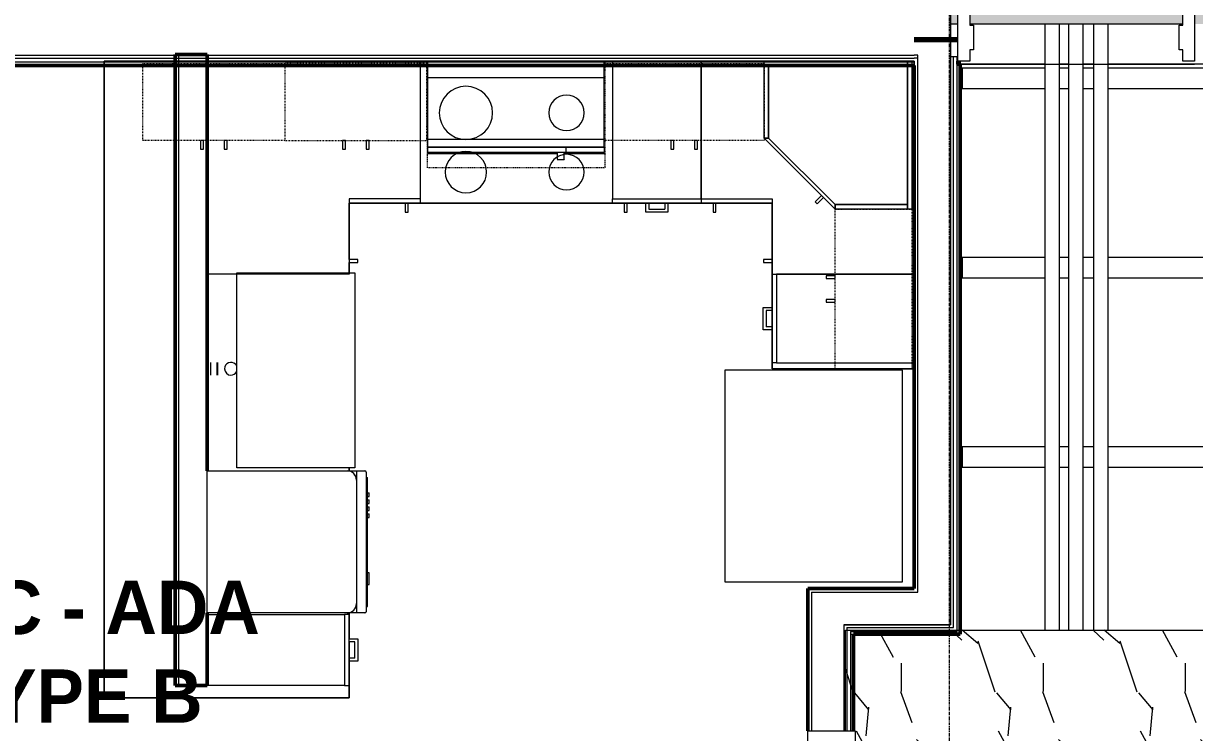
# Model space of a CAD drawing. Header units: inches. Extents: x -4218 to -1830, y 9767 to 12426.
# Drawn here: x -3637.8 to -3439.9, y 11009.2 to 11129.1 of the extents above; entities that cross this region are included whole.
import ezdxf

# ---------------------------------------------------------------- set-up
doc = ezdxf.new("R2010")
doc.units = ezdxf.units.IN
doc.header["$MEASUREMENT"] = 0
for name, pattern in [('Dash', [0.25, 0.125, -0.125]), ('Grid Line 1_2_', [0.875, 0.5, -0.125, 0.125, -0.125]), ('Overhead', [0.15625, 0.09375, -0.0625])]:
    doc.linetypes.add(name, pattern=pattern)
for name, color, linetype, lineweight in [('0-1', 7, 'Continuous', 5), ('0-2', 10, 'Continuous', 9), ('A-AREA-IDEN', 2, 'Continuous', 9), ('A-CLNG-1', 252, 'Continuous', 9), ('A-CLNG-2', 10, 'Continuous', 9), ('A-CLNG-3', 253, 'Continuous', 9), ('A-CLNG-PATT-1', 71, 'Continuous', 13), ('A-DOOR-1', 10, 'Continuous', 9), ('A-DOOR-2', 50, 'Continuous', 20), ('A-DOOR-FRAM-3', 50, 'Continuous', 20), ('A-FLOR-4', 192, 'Continuous', 9), ('A-WALL-1', 7, 'Continuous', 50), ('A-WALL-2', 250, 'Continuous', 13), ('A-WALL-4', 252, 'Continuous', 9), ('A-WALL-5', 253, 'Continuous', 9), ('A-WALL-7', 113, 'Continuous', 9), ('I-WALL-1', 7, 'Continuous', 50), ('I-WALL-2', 10, 'Continuous', 9), ('I-WALL-3', 252, 'Continuous', 9), ('I-WALL-4', 253, 'Continuous', 9), ('P-PIPE-1', 10, 'Continuous', 9), ('P-PIPE-2', 252, 'Continuous', 9), ('P-SANR-FIXT-1', 10, 'Continuous', 9), ('P-SANR-FIXT-2', 252, 'Continuous', 9), ('Q-CASE', 31, 'Continuous', 9), ('Q-CASE-1', 252, 'Continuous', 9), ('Q-CASE-2', 10, 'Continuous', 9), ('Q-CASE-3', 253, 'Continuous', 9), ('Q-CASE-4', 252, 'Dash', 9), ('Q-CASE-6', 254, 'Dash', 9), ('Q-CASE-7', 253, 'Dash', 9), ('Q-CASE-8', 254, 'Continuous', 9), ('Q-SPCQ-1', 10, 'Continuous', 9), ('Q-SPCQ-2', 91, 'Overhead', 9), ('S-BEAM', 12, 'Continuous', 9), ('S-GRID-1', 1, 'Grid Line 1_2_', 9)]:
    doc.layers.add(name, color=color, linetype=linetype, lineweight=lineweight)
doc.styles.add('Century Gothic_B', font='GOTHICB.TTF', dxfattribs={"height": 9})

# ---------------------------------------------------------------- blocks, each defined once
blk = doc.blocks.new('Refrigerator_-_Side-by-Side_6047 - 36_ X 30_-345559-BACKGROUND - RCP - 1ST FLOOR')
at = {"layer": 'Q-SPCQ-1'}
for p, q in [((17.87, 14.42), (-17.88, 14.42)), ((-17.88, 14.42), (-17.88, -15.58)), ((17.87, -15.58), (17.87, 14.42)), ((-17.88, -15.58), (17.87, -15.58))]:
    blk.add_line(p, q, dxfattribs=at)
blk = doc.blocks.new('Range - 24_ x 30_-2320547-BACKGROUND - RCP - 1ST FLOOR')
at = {"layer": 'Q-SPCQ-1'}
blk.add_line((0, 22), (30, 22), dxfattribs=at)
for centre, radius, start, end in [((6.5, 16), 4.5, 360, 180), ((23.5, 16), 3, 360, 180), ((6.5, 16), 4.5, 180, 360), ((23.5, 16), 3, 180, 0), ((6.5, 6), 3.5, 360, 180), ((23.5, 6), 3, 360, 180), ((6.5, 6), 3.5, 180, 0), ((23.5, 6), 3, 180, 360)]:
    blk.add_arc(centre, radius, start, end, dxfattribs=at)
blk = doc.blocks.new('Dishwasher_15404 - 34_ counter-547918-BACKGROUND - RCP - 1ST FLOOR')
at = {"layer": 'Q-SPCQ-1'}
for p, q in [((0, 24), (23.68, 24)), ((0, 0), (0, 24)), ((23.68, 24), (25.25, 24)), ((25.25, 24), (26.68, 24)), ((25.25, 24), (25.25, 22.43)), ((26.87, 23.8), (26.87, 0.2)), ((25.25, 22.43), (25.25, 1.57)), ((26.87, 22.91), (27.12, 22.91)), ((27.12, 21.39), (27.12, 22.91)), ((27.12, 20.19), (27.12, 21.39)), ((27.12, 20.28), (27.37, 20.28)), ((27.12, 3.81), (27.12, 20.19)), ((27.37, 19.69), (27.37, 20.28)), ((27.12, 19.69), (27.37, 19.69)), ((27.12, 19.1), (27.37, 19.1)), ((27.12, 18.51), (27.37, 18.51)), ((27.12, 17.92), (27.37, 17.92)), ((27.37, 17.33), (27.37, 17.92)), ((27.37, 18.51), (27.37, 19.1)), ((27.12, 17.33), (27.37, 17.33)), ((27.12, 16.74), (27.37, 16.74)), ((27.12, 16.15), (27.37, 16.15)), ((27.37, 16.15), (27.37, 16.74)), ((27.37, 6.79), (27.12, 6.79)), ((27.37, 5.81), (27.37, 6.79)), ((27.12, 4.82), (27.37, 4.82)), ((27.37, 4.82), (27.37, 5.81)), ((27.12, 2.61), (27.12, 3.81)), ((27.12, 1.09), (27.12, 2.61)), ((23.68, 0), (0, 0)), ((25.25, 1.57), (25.25, 0)), ((26.87, 1.09), (27.12, 1.09)), ((25.25, 0), (23.68, 0)), ((26.68, 0), (25.25, 0))]:
    blk.add_line(p, q, dxfattribs=at)
for centre, radius, start, end in [((23.68, 22.43), 1.57, 360, 90), ((26.68, 23.8), 0.197, 360, 90), ((23.68, 22.43), 1.57, 32.077, 42.3359), ((23.68, 22.43), 1.57, 17.8182, 27.5266), ((23.68, 22.43), 1.57, 360, 13.6425), ((23.68, 1.57), 1.57, 270, 360), ((23.68, 1.57), 1.57, 317.6641, 327.923), ((23.68, 1.57), 1.57, 332.4734, 342.1818), ((23.68, 1.57), 1.57, 346.3575, 360), ((26.68, 0.2), 0.197, 270, 360), ((26.68, 0.2), 0.197, 270, 345)]:
    blk.add_arc(centre, radius, start, end, dxfattribs=at)
blk = doc.blocks.new('300 Series Wall Hung Cabinet_302 - 27_ X 36_-V115-BACKGROUND - RCP - 1ST FLOOR')
at = {"layer": 'Q-CASE-1'}
for p, q in [((-1.76, 14.69), (-2.25, 14.69)), ((-2.25, 14.69), (-2.25, 13.19)), ((-1.76, 13.19), (-1.76, 14.69)), ((2.24, 14.69), (1.75, 14.69)), ((1.75, 14.69), (1.75, 13.19)), ((2.24, 13.19), (2.24, 14.69)), ((-2.25, 13.19), (-1.76, 13.19)), ((1.75, 13.19), (2.24, 13.19))]:
    blk.add_line(p, q, dxfattribs=at)
at = {"layer": 'Q-CASE-4'}
for p, q in [((-13.5, 0.19), (-13.5, 13.19)), ((-13.5, 13.19), (13.5, 13.19)), ((13.5, 13.19), (13.5, 0.19))]:
    blk.add_line(p, q, dxfattribs=at)
at = {"layer": 'Q-CASE-7'}
blk.add_line((13.5, 0.19), (-13.5, 0.19), dxfattribs=at)
blk = doc.blocks.new('30quot_MicrowaveVent_11166 - 70cm miele oven-V116-BACKGROUND - RCP - 1ST FLOOR')
at = {"layer": 'Q-CASE-1'}
for p, q in [((-14.2, -0.74), (-14.2, -13.23)), ((15.68, -13.23), (15.68, -0.74)), ((-14.2, -13.23), (-14.2, -14.49)), ((15.68, -13.23), (-14.2, -13.23)), ((15.68, -14.49), (15.68, -13.23)), ((-14.2, -14.49), (15.68, -14.49)), ((9.18, -14.61), (-14.2, -14.61)), ((-14.2, -14.61), (-14.2, -15.39)), ((-14.2, -15.39), (-14.2, -15.48)), ((-14.2, -15.39), (9.18, -15.39)), ((-14.2, -15.48), (-14.2, -15.6)), ((-14.2, -15.6), (7.69, -15.6)), ((7.69, -15.39), (7.69, -16.55)), ((8.88, -16.6), (8.88, -15.39)), ((8.88, -15.6), (15.68, -15.6)), ((9.18, -14.61), (9.18, -15.39)), ((15.68, -14.61), (9.18, -14.61)), ((9.18, -14.61), (9.18, -15.39)), ((9.18, -15.39), (15.68, -15.39)), ((15.68, -14.61), (15.68, -15.39)), ((15.68, -15.48), (15.68, -15.39)), ((15.68, -15.6), (15.68, -15.48)), ((7.69, -16.55), (7.69, -16.55)), ((7.69, -16.6), (8.88, -16.6)), ((8.88, -16.55), (8.88, -16.6))]:
    blk.add_line(p, q, dxfattribs=at)
at = {"layer": 'Q-CASE-3'}
for p, q in [((-14.2, -0.37), (-14.2, -0.74)), ((15.68, -0.74), (15.68, -0.37))]:
    blk.add_line(p, q, dxfattribs=at)
at = {"layer": 'Q-CASE-8'}
for p, q in [((-14.2, 0), (-14.2, -0.37)), ((15.68, 0), (-14.2, 0)), ((15.68, -0.37), (15.68, 0))]:
    blk.add_line(p, q, dxfattribs=at)
blk = doc.blocks.new('Single Door 1 Drawer 211 - 211 Base Cabinet Single Door1 Drawer 15_-2709781-BACKGROUND - RCP - 1ST FLOOR')
at = {"layer": 'Q-CASE-2'}
for p, q in [((-11.26, 24), (3.74, 24)), ((-11.26, 23.25), (-11.26, 24)), ((-5.64, 24), (-5.64, 25.5)), ((-5.64, 25.5), (-1.89, 25.5)), ((-5.64, 24), (-5.14, 24)), ((-2.39, 25), (-5.14, 25)), ((-5.14, 24), (-5.14, 25)), ((-2.39, 24), (-2.39, 25)), ((-1.89, 24), (-2.39, 24)), ((-1.89, 25.5), (-1.89, 24)), ((1.73, 25.5), (1.24, 25.5)), ((1.24, 25.5), (1.24, 24)), ((1.24, 24), (1.73, 24)), ((1.73, 24), (1.73, 25.5)), ((3.74, 24), (3.74, 23.25)), ((3.74, 23.25), (-11.26, 23.25)), ((-11.26, 23.25), (-11.26, 0)), ((3.74, 0), (3.74, 23.25)), ((-11.26, 0), (3.74, 0))]:
    blk.add_line(p, q, dxfattribs=at)
blk = doc.blocks.new('300 Series Wall Hung Cabinet_302 - 27_ X 36_-V117-BACKGROUND - RCP - 1ST FLOOR')
at = {"layer": 'Q-CASE-1'}
for p, q in [((-1.76, 14.69), (-2.25, 14.69)), ((-2.25, 14.69), (-2.25, 13.19)), ((-1.76, 13.19), (-1.76, 14.69)), ((2.24, 14.69), (1.75, 14.69)), ((1.75, 14.69), (1.75, 13.19)), ((2.24, 13.19), (2.24, 14.69)), ((-2.25, 13.19), (-1.76, 13.19)), ((1.75, 13.19), (2.24, 13.19))]:
    blk.add_line(p, q, dxfattribs=at)
at = {"layer": 'Q-CASE-4'}
for p, q in [((-13.5, 0.55), (-13.5, 13.19)), ((-13.5, 13.19), (13.5, 13.19)), ((13.5, 13.19), (13.5, 0.55))]:
    blk.add_line(p, q, dxfattribs=at)
at = {"layer": 'Q-CASE-6'}
blk.add_line((13.5, 0.19), (-13.5, 0.19), dxfattribs=at)
at = {"layer": 'Q-CASE-7'}
for p, q in [((-13.5, 0.19), (-13.5, 0.55)), ((13.5, 0.55), (13.5, 0.19))]:
    blk.add_line(p, q, dxfattribs=at)
blk = doc.blocks.new('300 Series Wall Hung Cabinet_302 - 24_ X 36_-V118-BACKGROUND - RCP - 1ST FLOOR')
at = {"layer": 'Q-CASE-1'}
for p, q in [((-1.76, -13.19), (-2.25, -13.19)), ((-2.25, -13.19), (-2.25, -14.69)), ((-1.76, -14.69), (-1.76, -13.19)), ((2.24, -13.19), (1.75, -13.19)), ((1.75, -13.19), (1.75, -14.69)), ((2.24, -14.69), (2.24, -13.19)), ((-2.25, -14.69), (-1.76, -14.69)), ((1.75, -14.69), (2.24, -14.69))]:
    blk.add_line(p, q, dxfattribs=at)
at = {"layer": 'Q-CASE-4'}
for p, q in [((-12, -0.55), (-12, -13.19)), ((12, -13.19), (12, -0.55)), ((-12, -13.19), (12, -13.19))]:
    blk.add_line(p, q, dxfattribs=at)
at = {"layer": 'Q-CASE-6'}
blk.add_line((12, -0.19), (-12, -0.19), dxfattribs=at)
at = {"layer": 'Q-CASE-7'}
for p, q in [((-12, -0.19), (-12, -0.55)), ((12, -0.55), (12, -0.19))]:
    blk.add_line(p, q, dxfattribs=at)
blk = doc.blocks.new('Base Cabinet 4 Drawer 254 - Base Cabinet 4 Drawer 254 15_-2584595-BACKGROUND - RCP - 1ST FLOOR')
at = {"layer": 'Q-CASE-2'}
for p, q in [((-6.76, 24), (8.24, 24)), ((-6.76, 23.25), (-6.76, 24)), ((-1.14, 24), (-1.14, 25.5)), ((-1.14, 25.5), (2.61, 25.5)), ((-1.14, 24), (-0.64, 24)), ((2.11, 25), (-0.64, 25)), ((-0.64, 24), (-0.64, 25)), ((2.11, 24), (2.11, 25)), ((2.61, 24), (2.11, 24)), ((2.61, 25.5), (2.61, 24)), ((8.24, 24), (8.24, 23.25)), ((8.24, 23.25), (-6.76, 23.25)), ((-6.76, 23.25), (-6.76, 0)), ((8.24, 0), (8.24, 23.25)), ((-6.76, 0), (8.24, 0))]:
    blk.add_line(p, q, dxfattribs=at)
blk = doc.blocks.new('Base Cabinet 3 Drawer 230 - Base Cabinet 3 Drawer 230 12_-2554963-BACKGROUND - RCP - 1ST FLOOR')
at = {"layer": 'Q-CASE-2'}
for p, q in [((-5.26, -23.25), (-5.26, 0)), ((-5.26, 0), (6.74, 0)), ((6.74, 0), (6.74, -23.25)), ((-5.26, -23.25), (-5.26, -24)), ((6.74, -23.25), (-5.26, -23.25)), ((6.74, -24), (6.74, -23.25)), ((-5.26, -24), (6.74, -24)), ((-0.64, -24), (-1.14, -24)), ((-1.14, -25.5), (-1.14, -24)), ((2.61, -25.5), (-1.14, -25.5)), ((-0.64, -25), (-0.64, -24)), ((-0.64, -25), (2.11, -25)), ((2.11, -25), (2.11, -24)), ((2.11, -24), (2.61, -24)), ((2.61, -24), (2.61, -25.5))]:
    blk.add_line(p, q, dxfattribs=at)
blk = doc.blocks.new('308 - 308-V119-BACKGROUND - RCP - 1ST FLOOR')
at = {"layer": 'Q-CASE'}
for p, q in [((-12, 13.19), (0, 25.19)), ((0, 24.44), (-11.25, 13.19)), ((0, 25.19), (0, 24.44)), ((-11.25, 13.19), (-12, 13.19))]:
    blk.add_line(p, q, dxfattribs=at)
at = {"layer": 'Q-CASE-1'}
for p, q in [((-11.25, 13.19), (0, 24.44)), ((0, 25.19), (12.25, 25.19)), ((0, 24.44), (0, 25.19)), ((0, 24.44), (12.25, 24.44)), ((12.25, 24.44), (0, 24.44)), ((12.25, 25.19), (12.25, 24.44)), ((12.25, 0.94), (12.25, 25.19)), ((12.25, 24.44), (12.25, 0.94)), ((-10.76, 16.55), (-11.11, 16.2)), ((-11.11, 16.2), (-10.05, 15.14)), ((-9.7, 15.49), (-10.76, 16.55)), ((-12, 13.19), (-11.25, 13.19)), ((-12, 0.94), (-12, 13.19)), ((-11.25, 0.94), (-11.25, 13.19)), ((-11.25, 13.19), (-11.25, 0.94)), ((-11.25, 0.94), (-12, 0.94)), ((-12, 0.19), (-12, 0.94)), ((-12, 0.94), (12.26, 0.94)), ((12.25, 0.94), (-11.25, 0.94))]:
    blk.add_line(p, q, dxfattribs=at)
at = {"layer": 'Q-CASE-3'}
for p, q in [((12.26, 25.19), (12.62, 25.19)), ((12.26, 0.19), (-12, 0.19)), ((12.62, 0.94), (12.26, 0.94)), ((12.26, 0.94), (12.62, 0.94))]:
    blk.add_line(p, q, dxfattribs=at)
at = {"layer": 'Q-CASE-8'}
for p, q in [((12.62, 25.19), (13, 25.19)), ((13, 25.19), (13, 0.94)), ((12.62, 0.19), (12.26, 0.19)), ((13, 0.94), (12.62, 0.94)), ((12.62, 0.94), (13, 0.94)), ((12.88, 0.19), (12.62, 0.19)), ((13, 0.19), (12.91, 0.19)), ((13, 0.94), (13, 0.19))]:
    blk.add_line(p, q, dxfattribs=at)
blk = doc.blocks.new('kitchen_faucet_14143 - kitchen_faucet_14143-V120-BACKGROUND - RCP - 1ST FLOOR')
at = {"layer": 'P-SANR-FIXT-2'}
for p, q in [((2.26, 1.05), (2.26, 1.08)), ((2.26, -0.28), (2.26, 1.05)), ((2.34, 1.08), (2.34, 1.05)), ((2.34, 1.05), (2.34, -1.08)), ((3.44, 0.94), (3.44, 1.08)), ((3.44, -1.08), (3.44, 0.91)), ((2.26, -1.08), (2.26, -0.28))]:
    blk.add_line(p, q, dxfattribs=at)
at = {"layer": 'P-SANR-FIXT-2', "flags": 128}
blk.add_lwpolyline([(-1, 0.62), (-0.96, 0.61), (-0.92, 0.6)], dxfattribs=at)
at = {"layer": 'P-SANR-FIXT-2'}
for start, end in [(150, 159.9003), (90, 150), (225, 0), (0, 90), (200.0997, 225)]:
    blk.add_arc((0, 0), 1.08, start, end, dxfattribs=at)
blk = doc.blocks.new('Stainless Steel Farmhous Kitchen Sink - Stainless Steel Farmhous Kitchen Sink-V57-BACKGROUND - RCP - 1ST FLOOR')
at = {"layer": 'P-SANR-FIXT-1'}
for p, q in [((-33, 22.2), (0, 22.2)), ((-33, 2.25), (-33, 22.2)), ((0, 22.2), (0, 2.25)), ((0, 2.25), (-33, 2.25))]:
    blk.add_line(p, q, dxfattribs=at)
blk = doc.blocks.new('Base Cabinet Corner 197 - Base Cabinet Corner 197-2569781-BACKGROUND - RCP - 1ST FLOOR')
at = {"layer": 'Q-CASE-2'}
for p, q in [((0.74, 36), (-23.26, 36)), ((-23.26, 36), (-23.26, 0)), ((0.74, 23.25), (0.74, 36)), ((0.74, 24), (0.74, 36)), ((0.73, 34), (0.73, 33.51)), ((2.23, 34), (0.73, 34)), ((2.23, 33.51), (2.23, 34)), ((0.73, 33.51), (2.23, 33.51)), ((12.74, 24), (0.74, 24)), ((0.74, 23.25), (0.74, 24)), ((10.73, 25.5), (10.24, 25.5)), ((10.24, 25.5), (10.24, 24)), ((10.24, 24), (10.73, 24)), ((10.73, 24), (10.73, 25.5)), ((12.74, 0), (12.74, 24)), ((12.74, 23.25), (0.74, 23.25)), ((-23.26, 0), (12.74, 0))]:
    blk.add_line(p, q, dxfattribs=at)
blk = doc.blocks.new('Base Cabinet Corner 197 - Base Cabinet Corner 197-2565125-BACKGROUND - RCP - 1ST FLOOR')
at = {"layer": 'Q-CASE-2'}
for p, q in [((-23.26, 0), (12.74, 0)), ((-23.26, -36), (-23.26, 0)), ((12.74, 0), (12.74, -24)), ((0.74, -23.25), (0.74, -36)), ((12.74, -23.25), (0.74, -23.25)), ((0.74, -23.25), (0.74, -24)), ((0.74, -24), (0.74, -36)), ((12.74, -24), (0.74, -24)), ((10.73, -24), (10.24, -24)), ((10.24, -24), (10.24, -25.5)), ((10.24, -25.5), (10.73, -25.5)), ((10.73, -25.5), (10.73, -24)), ((2.23, -33.51), (0.73, -33.51)), ((0.73, -33.51), (0.73, -34)), ((2.23, -34), (2.23, -33.51)), ((0.73, -34), (2.23, -34)), ((0.74, -36), (-23.26, -36))]:
    blk.add_line(p, q, dxfattribs=at)
blk = doc.blocks.new('300 Series Wall Hung Cabinet_302 - 24_ X 36_-V121-BACKGROUND - RCP - 1ST FLOOR')
at = {"layer": 'Q-CASE-1'}
for p, q in [((-1.76, 14.69), (-2.25, 14.69)), ((-2.25, 14.69), (-2.25, 13.19)), ((-1.76, 13.19), (-1.76, 14.69)), ((-2.25, 13.19), (-1.76, 13.19))]:
    blk.add_line(p, q, dxfattribs=at)
at = {"layer": 'Q-CASE-3'}
for p, q in [((2.24, 14.69), (1.75, 14.69)), ((1.75, 14.69), (1.75, 13.19)), ((2.24, 13.19), (2.24, 14.69)), ((1.75, 13.19), (2.24, 13.19))]:
    blk.add_line(p, q, dxfattribs=at)
at = {"layer": 'Q-CASE-4'}
for p, q in [((-12, 0.55), (-12, 13.19)), ((-12, 13.19), (1.12, 13.19)), ((6.5, 13.19), (10.39, 13.19)), ((10.47, 13.19), (12, 13.19)), ((12, 13.19), (12, 0.55))]:
    blk.add_line(p, q, dxfattribs=at)
at = {"layer": 'Q-CASE-6'}
for p, q in [((1.12, 0.19), (-12, 0.19)), ((6.5, 0.19), (1.12, 0.19)), ((12, 0.19), (6.5, 0.19))]:
    blk.add_line(p, q, dxfattribs=at)
at = {"layer": 'Q-CASE-7'}
for p, q in [((1.12, 13.19), (6.5, 13.19)), ((-12, 0.19), (-12, 0.55)), ((12, 0.55), (12, 0.19))]:
    blk.add_line(p, q, dxfattribs=at)
blk = doc.blocks.new('Range_Hood_386 - 30_ Wide-2877133-BACKGROUND - RCP - 1ST FLOOR')
at = {"layer": 'Q-SPCQ-2'}
for p, q in [((-15, 12), (15, 12)), ((-15, 11.63), (-15, 12)), ((15, 12), (15, 11.63)), ((-15, 11.26), (-15, 11.63)), ((-15, -6), (-15, 11.26)), ((15, 11.63), (15, 11.26)), ((15, 11.26), (15, -6)), ((15, -6), (-15, -6))]:
    blk.add_line(p, q, dxfattribs=at)
blk = doc.blocks.new('CTR - 1st Phase - Unit Layouts_rvt-1-BACKGROUND - RCP - 1ST FLOOR')
at = {"layer": 'A-WALL-1'}
for p, q in [((-3612.17, 11017.18), (-3612.17, 11123.81)), ((-3612.17, 11123.81), (-3606.8, 11123.81)), ((-3606.8, 11123.81), (-3606.8, 11053.43)), ((-3606.8, 11029.43), (-3606.8, 11017.18)), ((-3606.8, 11017.18), (-3612.17, 11017.18))]:
    blk.add_line(p, q, dxfattribs=at)
at = {"layer": 'A-WALL-2'}
blk.add_line((-3611.55, 11017.18), (-3611.55, 11123.81), dxfattribs=at)
at = {"layer": 'A-WALL-4'}
for p, q in [((-3612.17, 11017.18), (-3612.17, 11121.94)), ((-3606.8, 11121.94), (-3606.8, 11053.43)), ((-3606.8, 11029.43), (-3606.8, 11017.18)), ((-3612.17, 11017.18), (-3606.8, 11017.18))]:
    blk.add_line(p, q, dxfattribs=at)
at = {"layer": 'A-WALL-5'}
for p, q in [((-3612.17, 11123.81), (-3606.8, 11123.81)), ((-3612.17, 11121.94), (-3612.17, 11123.81)), ((-3606.8, 11123.81), (-3606.8, 11121.94))]:
    blk.add_line(p, q, dxfattribs=at)
at = {"layer": 'A-WALL-7'}
for p, q in [((-3612.17, 11122.68), (-3624.17, 11122.68)), ((-3624.17, 11122.68), (-3624.17, 11121.94)), ((-3624.17, 11121.94), (-3624.17, 11122.68)), ((-3624.17, 11122.68), (-3612.17, 11122.68)), ((-3606.8, 11122.68), (-3612.17, 11122.68)), ((-3612.17, 11122.68), (-3606.8, 11122.68)), ((-3487.3, 11122.68), (-3606.8, 11122.68)), ((-3606.8, 11122.68), (-3487.3, 11122.68)), ((-3487.3, 11121.94), (-3487.3, 11122.68)), ((-3487.3, 11122.68), (-3487.3, 11121.94)), ((-3624.17, 11121.94), (-3624.17, 11015.09)), ((-3624.17, 11015.09), (-3624.17, 11121.94)), ((-3487.3, 11070.68), (-3487.3, 11121.94)), ((-3487.3, 11121.94), (-3487.3, 11070.68)), ((-3582.8, 11089.17), (-3582.8, 11098.68)), ((-3582.8, 11098.68), (-3573.3, 11098.68)), ((-3573.3, 11098.68), (-3582.8, 11098.68)), ((-3582.8, 11098.68), (-3582.8, 11089.17)), ((-3573.3, 11098.68), (-3572.81, 11098.68)), ((-3572.81, 11098.68), (-3536.29, 11098.68)), ((-3536.29, 11098.68), (-3572.81, 11098.68)), ((-3536.29, 11098.68), (-3535.8, 11098.68)), ((-3535.8, 11098.68), (-3532.67, 11098.68)), ((-3532.67, 11098.68), (-3535.8, 11098.68)), ((-3532.67, 11098.68), (-3532.17, 11098.68)), ((-3532.17, 11098.68), (-3529.42, 11098.68)), ((-3529.42, 11098.68), (-3532.17, 11098.68)), ((-3529.42, 11098.68), (-3528.92, 11098.68)), ((-3528.92, 11098.68), (-3521.29, 11098.68)), ((-3521.29, 11098.68), (-3528.92, 11098.68)), ((-3521.29, 11098.68), (-3520.8, 11098.68)), ((-3520.8, 11098.68), (-3511.3, 11098.68)), ((-3511.3, 11098.68), (-3520.8, 11098.68)), ((-3511.3, 11098.68), (-3511.3, 11089.17)), ((-3511.3, 11089.17), (-3511.3, 11098.68)), ((-3582.8, 11086.93), (-3582.8, 11088.68)), ((-3582.8, 11088.68), (-3582.8, 11086.93)), ((-3511.3, 11088.68), (-3511.3, 11081.06)), ((-3511.3, 11081.06), (-3511.3, 11088.68)), ((-3511.3, 11081.06), (-3511.3, 11080.56)), ((-3511.3, 11080.56), (-3511.3, 11077.81)), ((-3511.3, 11077.81), (-3511.3, 11080.56)), ((-3511.3, 11077.81), (-3511.3, 11077.31)), ((-3511.3, 11077.31), (-3511.3, 11071.68)), ((-3511.3, 11071.68), (-3511.3, 11077.31)), ((-3511.3, 11071.68), (-3511.3, 11070.68)), ((-3511.3, 11070.68), (-3511.3, 11071.68)), ((-3511.3, 11070.68), (-3510.8, 11070.68)), ((-3510.8, 11070.68), (-3511.3, 11070.68)), ((-3510.8, 11070.68), (-3487.3, 11070.68)), ((-3487.3, 11070.68), (-3510.8, 11070.68)), ((-3582.8, 11053.43), (-3582.8, 11053.93)), ((-3582.8, 11053.93), (-3582.8, 11053.43)), ((-3582.8, 11025.06), (-3582.8, 11029.43)), ((-3582.8, 11029.43), (-3582.8, 11025.06)), ((-3582.8, 11024.56), (-3582.8, 11025.06)), ((-3582.8, 11021.81), (-3582.8, 11024.56)), ((-3582.8, 11024.56), (-3582.8, 11021.81)), ((-3582.8, 11021.31), (-3582.8, 11021.81)), ((-3582.8, 11015.09), (-3582.8, 11021.31)), ((-3582.8, 11021.31), (-3582.8, 11015.09)), ((-3624.17, 11015.09), (-3582.8, 11015.09)), ((-3582.8, 11015.09), (-3624.17, 11015.09))]:
    blk.add_line(p, q, dxfattribs=at)
at = {"layer": '0-2'}
for name, p in [('Base Cabinet Corner 197 - Base Cabinet Corner 197-2565125-BACKGROUND - RCP - 1ST FLOOR', (-3583.54, 11122.68)), ('30quot_MicrowaveVent_11166 - 70cm miele oven-V116-BACKGROUND - RCP - 1ST FLOOR', (-3555.35, 11122.68)), ('Range_Hood_386 - 30_ Wide-2877133-BACKGROUND - RCP - 1ST FLOOR', (-3554.56, 11110.68)), ('300 Series Wall Hung Cabinet_302 - 24_ X 36_-V118-BACKGROUND - RCP - 1ST FLOOR', (-3581.67, 11122.49)), ('Range - 24_ x 30_-2320547-BACKGROUND - RCP - 1ST FLOOR', (-3569.55, 11097.94)), ('Dishwasher_15404 - 34_ counter-547918-BACKGROUND - RCP - 1ST FLOOR', (-3606.8, 11029.43))]:
    blk.add_blockref(name, p, dxfattribs=at)
for name, p, rotation in [('Single Door 1 Drawer 211 - 211 Base Cabinet Single Door1 Drawer 15_-2709781-BACKGROUND - RCP - 1ST FLOOR', (-3534.56, 11122.68), 180), ('Base Cabinet Corner 197 - Base Cabinet Corner 197-2569781-BACKGROUND - RCP - 1ST FLOOR', (-3510.56, 11122.68), 180), ('308 - 308-V119-BACKGROUND - RCP - 1ST FLOOR', (-3487.49, 11109.68), 90.00000000001093), ('300 Series Wall Hung Cabinet_302 - 24_ X 36_-V121-BACKGROUND - RCP - 1ST FLOOR', (-3605.67, 11122.49), 180), ('300 Series Wall Hung Cabinet_302 - 27_ X 36_-V117-BACKGROUND - RCP - 1ST FLOOR', (-3526.17, 11122.49), 180), ('300 Series Wall Hung Cabinet_302 - 27_ X 36_-V115-BACKGROUND - RCP - 1ST FLOOR', (-3487.49, 11084.18), 90.00000000001093), ('Stainless Steel Farmhous Kitchen Sink - Stainless Steel Farmhous Kitchen Sink-V57-BACKGROUND - RCP - 1ST FLOOR', (-3604, 11053.93), 270.0000000000106), ('Base Cabinet 4 Drawer 254 - Base Cabinet 4 Drawer 254 15_-2584595-BACKGROUND - RCP - 1ST FLOOR', (-3487.3, 11078.44), 90.00000000001073), ('kitchen_faucet_14143 - kitchen_faucet_14143-V120-BACKGROUND - RCP - 1ST FLOOR', (-3602.76, 11070.69), 180), ('Refrigerator_-_Side-by-Side_6047 - 36_ X 30_-345559-BACKGROUND - RCP - 1ST FLOOR', (-3503.72, 11052.56), 270.000000000025), ('Base Cabinet 3 Drawer 230 - Base Cabinet 3 Drawer 230 12_-2554963-BACKGROUND - RCP - 1ST FLOOR', (-3606.8, 11022.44), 90.0000000000107)]:
    blk.add_blockref(name, p, dxfattribs=dict(at, rotation=rotation))
blk = doc.blocks.new('HOLLOW METAL - UNIT DOOR-2191980-BACKGROUND - RCP - 1ST FLOOR')
at = {"layer": 'A-DOOR-1'}
blk.add_arc((18, -4.125), 36, 180, 270, dxfattribs=at)
at = {"layer": 'A-DOOR-2'}
for p, q in [((16.25, -4.125), (18, -4.125)), ((16.25, -40.125), (16.25, -4.125)), ((18, -4.125), (18, -40.125)), ((18, -40.125), (16.25, -40.125))]:
    blk.add_line(p, q, dxfattribs=at)
at = {"layer": 'A-DOOR-FRAM-3'}
for p, q in [((-20, 3.875), (-18, 3.875)), ((-20, -4.125), (-20, 3.875)), ((-18, 3.875), (-18, 1.9375)), ((18, 3.875), (20, 3.875)), ((18, 1.9375), (18, 3.875)), ((20, 3.875), (20, -4.125)), ((-18, 1.9375), (-17.375, 1.9375)), ((-17.375, 1.9375), (-17.375, -2.1875)), ((17.375, 1.9375), (18, 1.9375)), ((17.375, -2.1875), (17.375, 1.9375)), ((-18, -2.1875), (-18, -4.125)), ((-17.375, -2.1875), (-18, -2.1875)), ((18, -2.1875), (17.375, -2.1875)), ((18, -4.125), (18, -2.1875)), ((-18, -4.125), (-20, -4.125)), ((20, -4.125), (18, -4.125))]:
    blk.add_line(p, q, dxfattribs=at)
blk = doc.blocks.new('HOLLOW METAL - 1HR RATED-2191982-BACKGROUND - RCP - 1ST FLOOR')
at = {"layer": 'A-DOOR-1'}
blk.add_arc((18, -4.5), 36, 180, 270, dxfattribs=at)
at = {"layer": 'A-DOOR-2'}
for p, q in [((16.25, -4.5), (18, -4.5)), ((16.25, -40.5), (16.25, -4.5)), ((18, -4.5), (18, -40.5)), ((18, -40.5), (16.25, -40.5))]:
    blk.add_line(p, q, dxfattribs=at)
at = {"layer": 'A-DOOR-FRAM-3'}
for p, q in [((-20, 3.5), (-18, 3.5)), ((-20, -4.5), (-20, 3.5)), ((-18, 3.5), (-18, 1.5625)), ((18, 3.5), (20, 3.5)), ((18, 1.5625), (18, 3.5)), ((20, 3.5), (20, -4.5)), ((-18, 1.5625), (-17.375, 1.5625)), ((-17.375, 1.5625), (-17.375, -2.5625)), ((17.375, 1.5625), (18, 1.5625)), ((17.375, -2.5625), (17.375, 1.5625)), ((-18, -2.5625), (-18, -4.5)), ((-17.375, -2.5625), (-18, -2.5625)), ((18, -2.5625), (17.375, -2.5625)), ((18, -4.5), (18, -2.5625)), ((-18, -4.5), (-20, -4.5)), ((20, -4.5), (18, -4.5))]:
    blk.add_line(p, q, dxfattribs=at)
blk = doc.blocks.new('CTR - 1st Phase - Common Walls_rvt-1-BACKGROUND - RCP - 1ST FLOOR')
at = {"layer": 'A-CLNG-PATT-1'}
h = blk.add_hatch(dxfattribs=at)
h.set_pattern_fill('FP_3', color=256, style=0, pattern_type=2)
h.set_pattern_definition([(0, (0, 0), (15.36, 3.84), [1.267, -10.253, 1.267, -10.253, -61.44]), (0, (0, 0), (15.36, 3.84), [-23.04, 1.267, -21.773, 1.267, -10.253, -26.88]), (0, (0, 0), (15.36, 3.84), [-57.6, 1.267, -6.413, 1.267, -17.933]), (120, (5.76, 1.92), (-11.0055376, 11.3821502), [1.267, -10.253, 1.267, -10.253, -61.44]), (120, (5.76, 1.92), (-11.0055376, 11.3821502), [-23.04, 1.267, -21.773, 1.267, -10.253, -26.88]), (120, (5.76, 1.92), (-11.0055376, 11.3821502), [-57.6, 1.267, -6.413, 1.267, -17.933]), (240, (7.68, 9.6), (-4.3544624, -15.2221502), [1.267, -10.253, 1.267, -10.253, -61.44]), (240, (7.68, 9.6), (-4.3544624, -15.2221502), [-23.04, 1.267, -21.773, 1.267, -10.253, -26.88]), (240, (7.68, 9.6), (-4.3544624, -15.2221502), [-57.6, 1.267, -6.413, 1.267, -17.933])])
h.paths.add_polyline_path([(-3479.92, 11128.94), (-3479.92, 11130.69), (-3477.92, 11130.69), (-3477.92, 11128.94), (-3441.92, 11128.94), (-3441.92, 11130.69), (-3439.92, 11130.69), (-3439.92, 11128.94), (-3407.86, 11128.94), (-3407.86, 11539.24), (-3477.32, 11539.24), (-3477.32, 11511.01), (-3476.68, 11511.01), (-3476.68, 11510.8), (-3476.43, 11510.8), (-3476.43, 11464.8), (-3476.68, 11464.8), (-3476.68, 11464.59), (-3477.32, 11464.59), (-3477.32, 11434.99), (-3481.17, 11434.99), (-3481.17, 11128.94), (-3480.05, 11128.94)], flags=0)
h.paths.add_polyline_path([(-3476.17, 11130.69), (-3477.92, 11130.69), (-3477.92, 11166.69), (-3476.17, 11166.69), (-3476.17, 11136.58)], flags=0)
h.paths.add_polyline_path([(-3476.8, 11464.71), (-3476.8, 11465.36), (-3477.32, 11466.43), (-3477.32, 11464.71)], flags=0)
h.paths.add_polyline_path([(-3477.32, 11509.08), (-3476.8, 11510.24), (-3476.8, 11510.89), (-3477.32, 11510.89), (-3477.32, 11510.8)], flags=0)
h = blk.add_hatch(dxfattribs=at)
h.set_pattern_fill('FP_2', color=256, style=0, pattern_type=2)
h.set_pattern_definition([(108.435, (6.24, 0), (-23.9995167, 47.999875), [9.107, -66.787]), (139.399, (3.36, 8.64), (-144.0005735, 119.9994401), [4.425, -216.844]), (136.848, (24, 11.52), (-360.00235884, 335.99803914), [10.527, -515.834]), (109.983, (16.32, 18.72), (-71.99926767, 192.0004429), [5.618, -275.295]), (90, (14.4, 0), (-24, 24), [4.8, -19.2]), (118.443, (14.4, 4.8), (168.000806133, -311.999948405), [13.101, -641.971]), (84.289, (8.16, 16.32), (-24.00143285, -215.9997167), [4.824, -236.373]), (129.806, (8.64, 21.12), (96.0006462, -119.9991583), [3.749, -183.697])])
h.paths.add_polyline_path([(-3478.3, 10949.97), (-3435.32, 10949.97), (-3435.32, 10968.92), (-3478.3, 10968.92), (-3478.3, 10959.13)], flags=0)
h.paths.add_polyline_path([(-3498.05, 10969.17), (-3435.32, 10969.17), (-3435.32, 11007.32), (-3498.93, 11007.32), (-3498.93, 10971.49), (-3497.3, 10971.49), (-3497.3, 10969.49), (-3498.93, 10969.49), (-3498.93, 10969.17), (-3498.45, 10969.17)], flags=0)
h.paths.add_polyline_path([(-3497.3, 11007.57), (-3435.32, 11007.57), (-3435.32, 11026.52), (-3498.93, 11026.52), (-3498.93, 11009.49), (-3497.3, 11009.49)], flags=0)
at = {"layer": 'A-CLNG-1'}
for p, q in [((-3441.92, 11128.94), (-3477.92, 11128.94)), ((-3498.93, 11026.52), (-3479.55, 11026.52)), ((-3498.93, 11009.49), (-3498.93, 11026.52))]:
    blk.add_line(p, q, dxfattribs=at)
at = {"layer": 'A-CLNG-2'}
blk.add_line((-3479.55, 11026.52), (-3435.32, 11026.52), dxfattribs=at)
at = {"layer": 'A-CLNG-3'}
for p, q in [((-3481.17, 11128.94), (-3481.17, 11197.39)), ((-3479.92, 11128.94), (-3481.17, 11128.94))]:
    blk.add_line(p, q, dxfattribs=at)
at = {"layer": 'A-WALL-2'}
for p, q in [((-3481.17, 11128.94), (-3481.17, 11197.39)), ((-3480.67, 11128.94), (-3481.17, 11128.94)), ((-3479.92, 11128.94), (-3480.67, 11128.94)), ((-3822.72, 11123.69), (-3487.3, 11123.69)), ((-3822.72, 11123.19), (-3487.3, 11123.19)), ((-3822.72, 11122.56), (-3487.3, 11122.56)), ((-3486.67, 11123.69), (-3487.3, 11123.69)), ((-3486.67, 11123.19), (-3487.3, 11123.19)), ((-3486.67, 11123.19), (-3486.67, 11123.69)), ((-3486.67, 11123.19), (-3486.67, 11123.69)), ((-3486.67, 11122.56), (-3486.67, 11123.19)), ((-3486.67, 11122.56), (-3486.67, 11123.19)), ((-3486.67, 11033.56), (-3486.67, 11122.56)), ((-3481.17, 11033.56), (-3481.17, 11123.44)), ((-3480.67, 11123.44), (-3481.17, 11123.44)), ((-3480.67, 11033.56), (-3480.67, 11123.44)), ((-3480.05, 11123.44), (-3480.67, 11123.44)), ((-3480.05, 11122.81), (-3480.05, 11123.44)), ((-3480.05, 11123.44), (-3480.05, 11122.81)), ((-3479.92, 11123.44), (-3480.05, 11123.44)), ((-3480.05, 11033.56), (-3480.05, 11122.81)), ((-3479.92, 11122.81), (-3480.05, 11122.81)), ((-3486.67, 11032.94), (-3486.67, 11033.56)), ((-3481.17, 11032.94), (-3481.17, 11033.56)), ((-3480.67, 11027.44), (-3480.67, 11033.56)), ((-3480.05, 11026.94), (-3480.05, 11033.56)), ((-3504.67, 11032.94), (-3504.67, 11027.44)), ((-3504.67, 11032.94), (-3486.67, 11032.94)), ((-3481.17, 11027.44), (-3481.17, 11032.94)), ((-3504.67, 11027.44), (-3504.67, 11025.81)), ((-3499.17, 11027.44), (-3499.17, 11026.94)), ((-3499.17, 11027.44), (-3481.17, 11027.44)), ((-3480.67, 11026.94), (-3480.67, 11027.44)), ((-3504.67, 11025.81), (-3504.67, 11009.49)), ((-3499.17, 11026.94), (-3499.17, 11025.81)), ((-3499.17, 11025.81), (-3499.17, 11009.49)), ((-3498.67, 11026.94), (-3498.67, 11026.31)), ((-3498.67, 11026.94), (-3480.67, 11026.94)), ((-3498.67, 11026.31), (-3498.67, 11025.81)), ((-3498.67, 11025.81), (-3498.67, 11009.49)), ((-3498.05, 11026.31), (-3498.05, 11025.81)), ((-3498.05, 11026.31), (-3480.05, 11026.31)), ((-3498.05, 11025.81), (-3497.55, 11025.81)), ((-3498.05, 11025.81), (-3498.05, 11009.49)), ((-3480.05, 11026.31), (-3480.05, 11026.94))]:
    blk.add_line(p, q, dxfattribs=at)
at = {"layer": 'I-WALL-1'}
for p, q in [((-3487.3, 11126.44), (-3479.92, 11126.44)), ((-3479.92, 11126.19), (-3487.3, 11126.19)), ((-3479.92, 11122.69), (-3479.92, 11122.19)), ((-3487.3, 11121.94), (-3822.72, 11121.94)), ((-3487.3, 11033.56), (-3487.3, 11121.94)), ((-3479.92, 11122.19), (-3479.55, 11122.19)), ((-3479.55, 11122.19), (-3479.55, 11033.56)), ((-3505.3, 11032.94), (-3505.3, 11033.56)), ((-3505.3, 11033.56), (-3487.3, 11033.56)), ((-3479.55, 11033.56), (-3479.55, 11026.31)), ((-3505.3, 11025.81), (-3505.3, 11032.94)), ((-3505.3, 11009.49), (-3505.3, 11025.81)), ((-3497.55, 11025.81), (-3497.55, 11009.49)), ((-3479.55, 11025.81), (-3497.55, 11025.81)), ((-3479.55, 11026.31), (-3479.55, 11025.81))]:
    blk.add_line(p, q, dxfattribs=at)
at = {"layer": 'I-WALL-2'}
blk.add_line((-3479.55, 11122.19), (-3439.92, 11122.19), dxfattribs=at)
at = {"layer": 'I-WALL-3'}
for p, q in [((-3481.17, 11126.44), (-3479.92, 11126.44)), ((-3479.92, 11122.69), (-3479.92, 11122.19)), ((-3479.92, 11122.19), (-3479.55, 11122.19)), ((-3479.55, 11122.19), (-3479.55, 11033.56)), ((-3465.19, 11122.19), (-3479.55, 11122.19)), ((-3461.19, 11122.19), (-3462.81, 11122.19)), ((-3456.94, 11122.19), (-3458.81, 11122.19)), ((-3410.3, 11122.19), (-3454.57, 11122.19)), ((-3479.55, 11026.52), (-3479.55, 11033.56))]:
    blk.add_line(p, q, dxfattribs=at)
at = {"layer": 'I-WALL-4'}
for p, q in [((-3481.17, 11126.19), (-3479.92, 11126.19)), ((-3479.55, 11122.69), (-3479.55, 11122.19)), ((-3479.55, 11122.69), (-3479.55, 11122.19)), ((-3505.3, 11009.49), (-3497.55, 11009.49))]:
    blk.add_line(p, q, dxfattribs=at)
at = {"layer": 'P-PIPE-1'}
for p, q in [((-3465.19, 11026.52), (-3465.19, 11122.19)), ((-3462.81, 11122.19), (-3462.81, 11026.52)), ((-3461.19, 11026.52), (-3461.19, 11122.19)), ((-3458.81, 11122.19), (-3458.81, 11026.52)), ((-3456.94, 11026.52), (-3456.94, 11122.19)), ((-3454.57, 11122.19), (-3454.57, 11026.52))]:
    blk.add_line(p, q, dxfattribs=at)
at = {"layer": 'P-PIPE-2'}
for p, q in [((-3465.19, 11122.19), (-3465.19, 11128.94)), ((-3462.81, 11128.94), (-3462.81, 11122.19)), ((-3461.19, 11122.19), (-3461.19, 11128.94)), ((-3458.81, 11128.94), (-3458.81, 11122.19)), ((-3456.94, 11122.19), (-3456.94, 11128.94)), ((-3454.57, 11128.94), (-3454.57, 11122.19))]:
    blk.add_line(p, q, dxfattribs=at)
at = {"layer": '0-2'}
for name, p, rotation in [('HOLLOW METAL - 1HR RATED-2191982-BACKGROUND - RCP - 1ST FLOOR', (-3459.92, 11126.19), 180), ('HOLLOW METAL - UNIT DOOR-2191980-BACKGROUND - RCP - 1ST FLOOR', (-3501.17, 10989.49), 270.0000000000064)]:
    blk.add_blockref(name, p, dxfattribs=dict(at, rotation=rotation))
blk = doc.blocks.new('Dimension Lumber - LVL - 3_5X5_5-2690761-BACKGROUND - RCP - 1ST FLOOR')
at = {"layer": 'S-BEAM'}
for p, q in [((-35.46, 1.75), (-35.46, -1.75)), ((-35.46, 1.75), (-21.43, 1.75)), ((-19.05, 1.75), (-17.43, 1.75)), ((-15.05, 1.75), (-13.18, 1.75)), ((-10.81, 1.75), (33.46, 1.75)), ((33.46, 1.75), (35.46, 1.75)), ((35.46, -1.75), (35.46, 1.75)), ((-35.46, -1.75), (-21.43, -1.75)), ((-19.05, -1.75), (-17.43, -1.75)), ((-15.05, -1.75), (-13.18, -1.75)), ((-10.81, -1.75), (33.46, -1.75)), ((33.46, -1.75), (35.44, -1.75))]:
    blk.add_line(p, q, dxfattribs=at)
blk = doc.blocks.new('Dimension Lumber - LVL - 3_5X5_5-V254-BACKGROUND - RCP - 1ST FLOOR')
at = {"layer": 'S-BEAM'}
for p, q in [((-35.46, 1.75), (-35.46, -1.75)), ((-35.46, 1.75), (-21.43, 1.75)), ((-19.05, 1.75), (-17.43, 1.75)), ((-15.05, 1.75), (-13.18, 1.75)), ((-10.81, 1.75), (33.46, 1.75)), ((33.46, 1.75), (33.74, 1.75)), ((33.77, 1.75), (34.07, 1.75)), ((34.09, 1.75), (35.46, 1.75)), ((35.46, -1.75), (35.46, 1.75)), ((-35.46, -1.75), (-21.43, -1.75)), ((-19.05, -1.75), (-17.43, -1.75)), ((-15.05, -1.75), (-13.18, -1.75)), ((-10.81, -1.75), (33.46, -1.75)), ((33.46, -1.75), (33.74, -1.75)), ((33.78, -1.75), (35.46, -1.75))]:
    blk.add_line(p, q, dxfattribs=at)
blk = doc.blocks.new('Dimension Lumber - LVL - 3_5X5_5-V255-BACKGROUND - RCP - 1ST FLOOR')
at = {"layer": 'S-BEAM'}
for p, q in [((-35.46, 1.75), (-35.46, -1.75)), ((-35.46, 1.75), (-21.43, 1.75)), ((-19.05, 1.75), (-17.43, 1.75)), ((-15.05, 1.75), (-13.18, 1.75)), ((-10.81, 1.75), (33.46, 1.75)), ((33.46, 1.75), (35.46, 1.75)), ((35.46, -1.75), (35.46, 1.75)), ((-35.46, -1.75), (-21.43, -1.75)), ((-19.05, -1.75), (-17.43, -1.75)), ((-15.05, -1.75), (-13.18, -1.75)), ((-10.81, -1.75), (33.46, -1.75)), ((33.46, -1.75), (35.46, -1.75))]:
    blk.add_line(p, q, dxfattribs=at)
blk = doc.blocks.new('Dimension Lumber - LVL - 3_5X5_5-2690762-BACKGROUND - RCP - 1ST FLOOR')
at = {"layer": 'S-BEAM'}
for p, q in [((-44.94, 1.75), (-44.7, 1.75)), ((18.91, 1.75), (43.94, 1.75)), ((43.94, 1.75), (45.94, 1.75)), ((45.94, -1.75), (45.94, 1.75)), ((-44.94, -1.75), (-44.7, -1.75)), ((18.91, -1.75), (43.94, -1.75)), ((43.94, -1.75), (44.52, -1.75)), ((44.56, -1.75), (45.94, -1.75))]:
    blk.add_line(p, q, dxfattribs=at)

msp = doc.modelspace()

# ---------------------------------------------------------------- linework, layer by layer
at = {"layer": 'A-FLOR-4'}
for p, q in [((-3481.17, 11434.99), (-3481.17, 11027.44)), ((-3481.17, 11027.44), (-3499.17, 11027.44)), ((-3499.17, 11027.44), (-3499.17, 11009.49))]:
    msp.add_line(p, q, dxfattribs=at)
at = {"layer": 'S-GRID-1'}
msp.add_line((-3481.32, 9836.18), (-3481.32, 12376.81), dxfattribs=at)

# ---------------------------------------------------------------- block references
at = {"layer": '0-1'}
for name in ['CTR - 1st Phase - Unit Layouts_rvt-1-BACKGROUND - RCP - 1ST FLOOR', 'CTR - 1st Phase - Common Walls_rvt-1-BACKGROUND - RCP - 1ST FLOOR']:
    msp.add_blockref(name, (0, 0), dxfattribs=at)
at = {"layer": 'S-BEAM'}
for name, p in [('Dimension Lumber - LVL - 3_5X5_5-2690761-BACKGROUND - RCP - 1ST FLOOR', (-3443.76, 11119.79)), ('Dimension Lumber - LVL - 3_5X5_5-V254-BACKGROUND - RCP - 1ST FLOOR', (-3443.76, 11087.79)), ('Dimension Lumber - LVL - 3_5X5_5-V255-BACKGROUND - RCP - 1ST FLOOR', (-3443.76, 11055.79)), ('Dimension Lumber - LVL - 3_5X5_5-2690762-BACKGROUND - RCP - 1ST FLOOR', (-3454.24, 11023.79))]:
    msp.add_blockref(name, p, dxfattribs=at)

# ---------------------------------------------------------------- texts
at = {"layer": 'A-AREA-IDEN', "char_height": 9, "attachment_point": 1, "style": 'Century Gothic_B'}
for s, insert, width in [('1BD C - ADA', (-3670.76, 11034.87), 93.93), ('TYPE B', (-3651.01, 11019.87), 46.359)]:
    msp.add_mtext(s, dxfattribs=dict(at, insert=insert, width=width))

doc.saveas('drawing.dxf')
